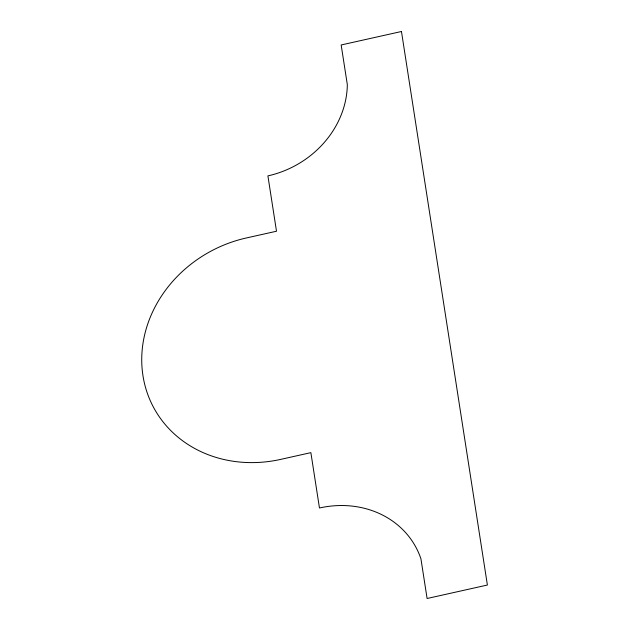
<?xml version="1.0" encoding="UTF-8"?>
<svg xmlns="http://www.w3.org/2000/svg" width="630" height="630" viewBox="0 0 630 630"><rect width="100%" height="100%" fill="white"/><g stroke="black" fill="none" stroke-linecap="round" stroke-linejoin="round"><path stroke-width="0.94" d="M401.467 31.5L341.169 44.966L347.327 84.664A94.532 84.003 -27.7 0 1 267.907 175.88L276.499 231.234L246.354 237.967A124.677 110.793 -27.7 0 0 142.947 375.606A124.677 110.793 -27.7 0 0 280.728 459.38L310.873 452.647L319.465 507.993A94.532 84.003 -27.7 0 1 420.934 558.802L427.101 598.5L487.392 585.034L401.467 31.5"/></g></svg>
